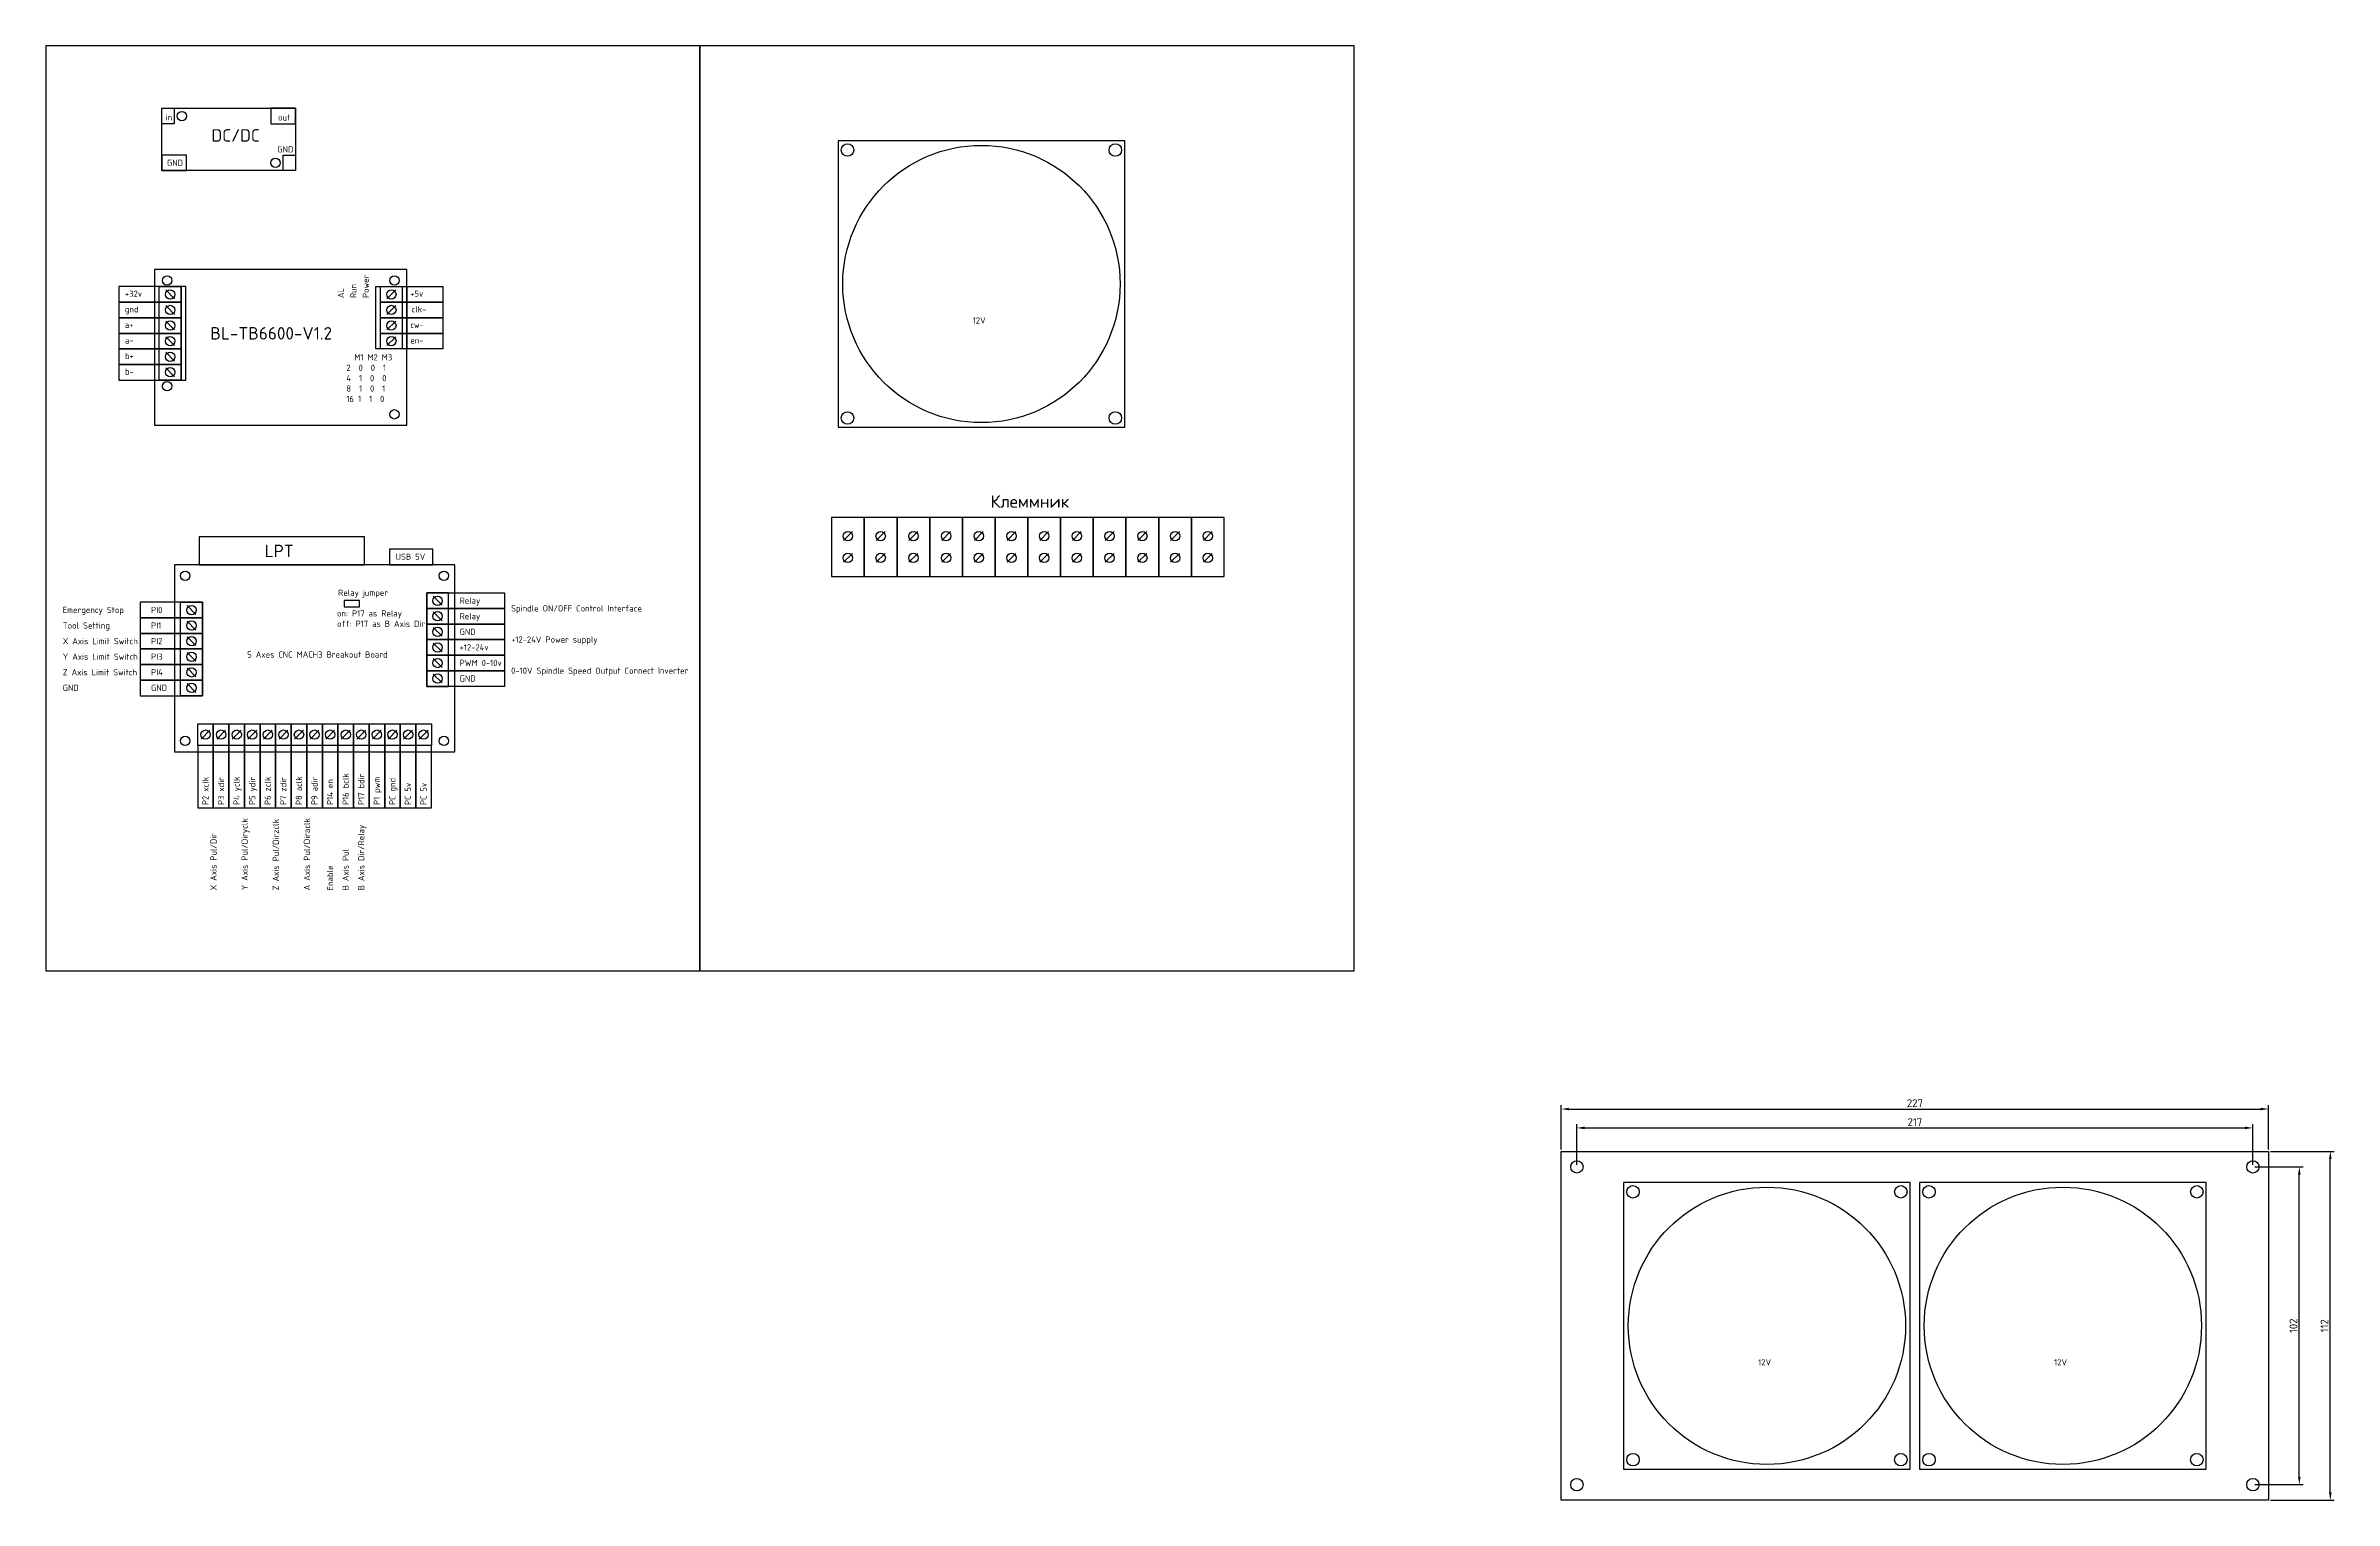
# Model space of a CAD drawing. Header units: millimetres. Extents: x 0 to 1196, y -142 to 844.
# Drawn here: x 0 to 735, y 377 to 844 of the extents above; entities that cross this region are included whole.
import ezdxf

# ---------------------------------------------------------------- set-up
doc = ezdxf.new("R2010")
doc.units = ezdxf.units.MM
doc.styles.get("Standard").update_dxf_attribs({"font": 'isocpeur.ttf'})
doc.dimstyles.new('ISO-25', dxfattribs={"dimtxt": 2.5, "dimasz": 2.5, "dimexe": 1.25, "dimexo": 0.625, "dimtad": 1, "dimtxsty": 'Standard', "dimcen": 2.5, "dimadec": 0, "dimazin": 0, "dimtfac": 1, "dimtmove": 0, "dimatfit": 3, "dimfxl": 1, "dimarcsym": 0})

# ---------------------------------------------------------------- blocks, each defined once
blk = doc.blocks.new('*D1')
at = {"color": 0, "lineweight": -2, "transparency": 16777216}
for p, q in [((486.5, 490.01), (486.5, 504.21)), ((489, 502.96), (711, 502.96)), ((713.5, 490.01), (713.5, 504.21))]:
    blk.add_line(p, q, dxfattribs=at)
at = {"color": 0, "transparency": 16777216}
for points in [[(489, 503.38), (489, 502.54), (486.5, 502.96)], [(711, 503.38), (711, 502.54), (713.5, 502.96)]]:
    blk.add_solid(points, dxfattribs=at)
at = {"layer": 'Defpoints', "color": 0, "transparency": 16777216}
for p in [(713.5, 502.96), (486.5, 489.38), (713.5, 489.38)]:
    blk.add_point(p, dxfattribs=at)
at = {"color": 0, "transparency": 16777216, "insert": (600, 504.84), "char_height": 2.5, "attachment_point": 5}
blk.add_mtext('227', dxfattribs=at)
blk = doc.blocks.new('*D2')
at = {"color": 0, "lineweight": -2, "transparency": 16777216}
for p, q in [((714.13, 489.38), (734.6, 489.38)), ((733.35, 379.88), (733.35, 486.88)), ((714.13, 377.38), (734.6, 377.38))]:
    blk.add_line(p, q, dxfattribs=at)
at = {"color": 0, "transparency": 16777216}
for points in [[(732.94, 486.88), (733.77, 486.88), (733.35, 489.38)], [(732.94, 379.88), (733.77, 379.88), (733.35, 377.38)]]:
    blk.add_solid(points, dxfattribs=at)
at = {"layer": 'Defpoints', "color": 0, "transparency": 16777216}
for p in [(713.5, 489.38), (733.35, 489.38), (713.5, 377.38)]:
    blk.add_point(p, dxfattribs=at)
at = {"color": 0, "transparency": 16777216, "insert": (731.48, 433.38), "char_height": 2.5, "attachment_point": 5, "rotation": 90}
blk.add_mtext('112', dxfattribs=at)
blk = doc.blocks.new('*D3')
at = {"color": 0, "lineweight": -2, "transparency": 16777216}
for p, q in [((709.13, 484.38), (724.64, 484.38)), ((723.39, 384.88), (723.39, 481.88)), ((709.13, 382.38), (724.64, 382.38))]:
    blk.add_line(p, q, dxfattribs=at)
at = {"color": 0, "transparency": 16777216}
for points in [[(722.98, 481.88), (723.81, 481.88), (723.39, 484.38)], [(722.98, 384.88), (723.81, 384.88), (723.39, 382.38)]]:
    blk.add_solid(points, dxfattribs=at)
at = {"layer": 'Defpoints', "color": 0, "transparency": 16777216}
for p in [(708.5, 484.38), (723.39, 484.38), (708.5, 382.38)]:
    blk.add_point(p, dxfattribs=at)
at = {"color": 0, "transparency": 16777216, "insert": (721.52, 433.38), "char_height": 2.5, "attachment_point": 5, "rotation": 90}
blk.add_mtext('102', dxfattribs=at)
blk = doc.blocks.new('*D4')
at = {"color": 0, "lineweight": -2, "transparency": 16777216}
for p, q in [((491.5, 485.01), (491.5, 498.15)), ((494, 496.9), (706, 496.9)), ((708.5, 485.01), (708.5, 498.15))]:
    blk.add_line(p, q, dxfattribs=at)
at = {"color": 0, "transparency": 16777216}
for points in [[(494, 497.32), (494, 496.49), (491.5, 496.9)], [(706, 497.32), (706, 496.49), (708.5, 496.9)]]:
    blk.add_solid(points, dxfattribs=at)
at = {"layer": 'Defpoints', "color": 0, "transparency": 16777216}
for p in [(708.5, 496.9), (491.5, 484.38), (708.5, 484.38)]:
    blk.add_point(p, dxfattribs=at)
at = {"color": 0, "transparency": 16777216, "insert": (600, 498.78), "char_height": 2.5, "attachment_point": 5}
blk.add_mtext('217', dxfattribs=at)

msp = doc.modelspace()

# ---------------------------------------------------------------- linework, layer by layer
for p, q in [((41.35, 763.062), (38.522, 765.891)), ((109.522, 763.062), (112.35, 765.891)), ((41.35, 758.062), (38.522, 760.891)), ((109.522, 758.062), (112.35, 760.891)), ((41.35, 753.062), (38.522, 755.891)), ((41.35, 748.062), (38.522, 750.891)), ((109.522, 753.062), (112.35, 755.891)), ((109.522, 748.062), (112.35, 750.891)), ((41.35, 743.062), (38.522, 745.891)), ((41.35, 738.062), (38.522, 740.891)), ((256.091, 685.488), (258.919, 688.317)), ((266.591, 685.488), (269.419, 688.317)), ((277.091, 685.488), (279.919, 688.317)), ((287.591, 685.488), (290.419, 688.317)), ((298.091, 685.488), (300.919, 688.317)), ((308.591, 685.488), (311.419, 688.317)), ((319.091, 685.488), (321.919, 688.317)), ((329.591, 685.488), (332.419, 688.317)), ((340.091, 685.488), (342.919, 688.317)), ((350.591, 685.488), (353.419, 688.317)), ((361.091, 685.488), (363.919, 688.317)), ((371.591, 685.488), (374.419, 688.317)), ((256.091, 678.488), (258.919, 681.317)), ((266.591, 678.488), (269.419, 681.317)), ((277.091, 678.488), (279.919, 681.317)), ((287.591, 678.488), (290.419, 681.317)), ((298.091, 678.488), (300.919, 681.317)), ((308.591, 678.488), (311.419, 681.317)), ((319.091, 678.488), (321.919, 681.317)), ((329.591, 678.488), (332.419, 681.317)), ((340.091, 678.488), (342.919, 681.317)), ((350.591, 678.488), (353.419, 681.317)), ((361.091, 678.488), (363.919, 681.317)), ((371.591, 678.488), (374.419, 681.317)), ((48.202, 661.732), (45.374, 664.561)), ((127.202, 664.732), (124.374, 667.561)), ((127.202, 659.732), (124.374, 662.561)), ((48.202, 656.732), (45.374, 659.561)), ((48.202, 651.732), (45.374, 654.561)), ((127.202, 654.732), (124.374, 657.561)), ((48.202, 646.732), (45.374, 649.561)), ((127.202, 649.732), (124.374, 652.561)), ((127.202, 644.732), (124.374, 647.561)), ((48.202, 641.732), (45.374, 644.561)), ((48.202, 636.732), (45.374, 639.561)), ((127.202, 639.732), (124.374, 642.561)), ((52.702, 624.561), (49.874, 621.732)), ((57.702, 624.561), (54.874, 621.732)), ((62.702, 624.561), (59.874, 621.732)), ((67.702, 624.561), (64.874, 621.732)), ((72.702, 624.561), (69.874, 621.732)), ((77.702, 624.561), (74.874, 621.732)), ((82.702, 624.561), (79.874, 621.732)), ((87.702, 624.561), (84.874, 621.732)), ((92.702, 624.561), (89.874, 621.732)), ((97.702, 624.561), (94.874, 621.732)), ((102.702, 624.561), (99.874, 621.732)), ((107.702, 624.561), (104.874, 621.732)), ((112.702, 624.561), (109.874, 621.732)), ((117.702, 624.561), (114.874, 621.732)), ((122.702, 624.561), (119.874, 621.732))]:
    msp.add_line(p, q)
for points in [[(0, 547.293), (210, 547.293), (210, 844.293), (0, 844.293)], [(210, 547.293), (420, 547.293), (420, 844.293), (210, 844.293)], [(37.216, 824.213), (80.216, 824.213), (80.216, 804.213), (37.216, 804.213)], [(37.216, 824.213), (41.216, 824.213), (41.216, 819.213), (37.216, 819.213)], [(80.216, 824.213), (72.216, 824.213), (72.216, 819.213), (80.216, 819.213)], [(37.216, 804.213), (45.216, 804.213), (45.216, 809.213), (37.216, 809.213)], [(80.216, 804.213), (76.216, 804.213), (76.216, 809.213), (80.216, 809.213)], [(254.349, 721.82), (346.349, 721.82), (346.349, 813.82), (254.349, 813.82)], [(34.936, 722.476), (115.936, 722.476), (115.936, 772.476), (34.936, 772.476)], [(43.436, 766.976), (23.436, 766.976), (23.436, 761.976), (43.436, 761.976)], [(34.936, 736.976), (44.936, 736.976), (44.936, 766.976), (34.936, 766.976)], [(43.436, 736.976), (36.436, 736.976), (36.436, 766.976), (43.436, 766.976)], [(115.936, 746.976), (105.936, 746.976), (105.936, 766.976), (115.936, 766.976)], [(107.436, 766.976), (127.436, 766.976), (127.436, 761.976), (107.436, 761.976)], [(114.436, 746.976), (107.436, 746.976), (107.436, 766.976), (114.436, 766.976)], [(43.436, 761.976), (23.436, 761.976), (23.436, 756.976), (43.436, 756.976)], [(43.436, 756.976), (23.436, 756.976), (23.436, 751.976), (43.436, 751.976)], [(107.436, 761.976), (127.436, 761.976), (127.436, 756.976), (107.436, 756.976)], [(107.436, 756.976), (127.436, 756.976), (127.436, 751.976), (107.436, 751.976)], [(43.436, 751.976), (23.436, 751.976), (23.436, 746.976), (43.436, 746.976)], [(107.436, 751.976), (127.436, 751.976), (127.436, 746.976), (107.436, 746.976)], [(43.436, 746.976), (23.436, 746.976), (23.436, 741.976), (43.436, 741.976)], [(43.436, 741.976), (23.436, 741.976), (23.436, 736.976), (43.436, 736.976)], [(252.255, 673.903), (378.255, 673.903), (378.255, 692.903), (252.255, 692.903)], [(252.255, 673.903), (262.755, 673.903), (262.755, 692.903), (252.255, 692.903)], [(262.755, 673.903), (273.255, 673.903), (273.255, 692.903), (262.755, 692.903)], [(273.255, 673.903), (283.755, 673.903), (283.755, 692.903), (273.255, 692.903)], [(283.755, 673.903), (294.255, 673.903), (294.255, 692.903), (283.755, 692.903)], [(294.255, 673.903), (304.755, 673.903), (304.755, 692.903), (294.255, 692.903)], [(304.755, 673.903), (315.255, 673.903), (315.255, 692.903), (304.755, 692.903)], [(315.255, 673.903), (325.755, 673.903), (325.755, 692.903), (315.255, 692.903)], [(325.755, 673.903), (336.255, 673.903), (336.255, 692.903), (325.755, 692.903)], [(336.255, 673.903), (346.755, 673.903), (346.755, 692.903), (336.255, 692.903)], [(346.755, 673.903), (357.255, 673.903), (357.255, 692.903), (346.755, 692.903)], [(357.255, 673.903), (367.755, 673.903), (367.755, 692.903), (357.255, 692.903)], [(367.755, 673.903), (378.255, 673.903), (378.255, 692.903), (367.755, 692.903)], [(49.288, 677.647), (102.288, 677.647), (102.288, 686.647), (49.288, 686.647)], [(41.288, 617.647), (131.288, 617.647), (131.288, 677.647), (41.288, 677.647)], [(110.288, 677.647), (124.288, 677.647), (124.288, 682.647), (110.288, 682.647)], [(122.288, 638.647), (129.288, 638.647), (129.288, 668.647), (122.288, 668.647)], [(122.288, 668.647), (147.288, 668.647), (147.288, 663.647), (122.288, 663.647)], [(50.288, 665.647), (30.288, 665.647), (30.288, 660.647), (50.288, 660.647)], [(50.288, 635.647), (43.288, 635.647), (43.288, 665.647), (50.288, 665.647)], [(100.756, 666.181), (95.756, 666.181), (95.756, 664.181), (100.756, 664.181)], [(122.288, 663.647), (147.288, 663.647), (147.288, 658.647), (122.288, 658.647)], [(50.288, 660.647), (30.288, 660.647), (30.288, 655.647), (50.288, 655.647)], [(50.288, 655.647), (30.288, 655.647), (30.288, 650.647), (50.288, 650.647)], [(122.288, 658.647), (147.288, 658.647), (147.288, 653.647), (122.288, 653.647)], [(50.288, 650.647), (30.288, 650.647), (30.288, 645.647), (50.288, 645.647)], [(122.288, 653.647), (147.288, 653.647), (147.288, 648.647), (122.288, 648.647)], [(122.288, 648.647), (147.288, 648.647), (147.288, 643.647), (122.288, 643.647)], [(50.288, 645.647), (30.288, 645.647), (30.288, 640.647), (50.288, 640.647)], [(50.288, 640.647), (30.288, 640.647), (30.288, 635.647), (50.288, 635.647)], [(122.288, 643.647), (147.288, 643.647), (147.288, 638.647), (122.288, 638.647)], [(48.788, 619.647), (48.788, 626.647), (123.788, 626.647), (123.788, 619.647)], [(53.788, 619.647), (48.788, 619.647), (48.788, 626.647), (53.788, 626.647)], [(58.788, 619.647), (53.788, 619.647), (53.788, 626.647), (58.788, 626.647)], [(63.788, 619.647), (58.788, 619.647), (58.788, 626.647), (63.788, 626.647)], [(68.788, 619.647), (63.788, 619.647), (63.788, 626.647), (68.788, 626.647)], [(73.788, 619.647), (68.788, 619.647), (68.788, 626.647), (73.788, 626.647)], [(78.788, 619.647), (73.788, 619.647), (73.788, 626.647), (78.788, 626.647)], [(83.788, 619.647), (78.788, 619.647), (78.788, 626.647), (83.788, 626.647)], [(88.788, 619.647), (83.788, 619.647), (83.788, 626.647), (88.788, 626.647)], [(93.788, 619.647), (88.788, 619.647), (88.788, 626.647), (93.788, 626.647)], [(98.788, 619.647), (93.788, 619.647), (93.788, 626.647), (98.788, 626.647)], [(103.788, 619.647), (98.788, 619.647), (98.788, 626.647), (103.788, 626.647)], [(108.788, 619.647), (103.788, 619.647), (103.788, 626.647), (108.788, 626.647)], [(113.788, 619.647), (108.788, 619.647), (108.788, 626.647), (113.788, 626.647)], [(118.788, 619.647), (113.788, 619.647), (113.788, 626.647), (118.788, 626.647)], [(123.788, 619.647), (118.788, 619.647), (118.788, 626.647), (123.788, 626.647)], [(48.788, 619.647), (48.788, 599.647), (53.788, 599.647), (53.788, 619.647)], [(53.788, 619.647), (53.788, 599.647), (58.788, 599.647), (58.788, 619.647)], [(58.788, 619.647), (58.788, 599.647), (63.788, 599.647), (63.788, 619.647)], [(63.788, 619.647), (63.788, 599.647), (68.788, 599.647), (68.788, 619.647)], [(68.788, 619.647), (68.788, 599.647), (73.788, 599.647), (73.788, 619.647)], [(73.788, 619.647), (73.788, 599.647), (78.788, 599.647), (78.788, 619.647)], [(78.788, 619.647), (78.788, 599.647), (83.788, 599.647), (83.788, 619.647)], [(83.788, 619.647), (83.788, 599.647), (88.788, 599.647), (88.788, 619.647)], [(88.788, 619.647), (88.788, 599.647), (93.788, 599.647), (93.788, 619.647)], [(93.788, 619.647), (93.788, 599.647), (98.788, 599.647), (98.788, 619.647)], [(98.788, 619.647), (98.788, 599.647), (103.788, 599.647), (103.788, 619.647)], [(103.788, 619.647), (103.788, 599.647), (108.788, 599.647), (108.788, 619.647)], [(108.788, 619.647), (108.788, 599.647), (113.788, 599.647), (113.788, 619.647)], [(113.788, 619.647), (113.788, 599.647), (118.788, 599.647), (118.788, 619.647)], [(118.788, 619.647), (118.788, 599.647), (123.788, 599.647), (123.788, 619.647)], [(486.5, 489.382), (713.5, 489.382), (713.5, 377.382), (486.5, 377.382)], [(506.5, 387.382), (598.5, 387.382), (598.5, 479.382), (506.5, 479.382)], [(601.5, 387.382), (693.5, 387.382), (693.5, 479.382), (601.5, 479.382)]]:
    msp.add_lwpolyline(points, close=True)
for centre, radius in [((43.716, 821.713), 1.5), ((73.716, 806.713), 1.5), ((257.349, 810.82), 2), ((300.349, 767.82), 44.5), ((343.349, 810.82), 2), ((38.936, 768.976), 1.5), ((39.936, 764.476), 1.5), ((110.936, 764.476), 1.5), ((111.936, 768.976), 1.5), ((39.936, 759.476), 1.5), ((110.936, 759.476), 1.5), ((39.936, 754.476), 1.5), ((39.936, 749.476), 1.5), ((110.936, 754.476), 1.5), ((110.936, 749.476), 1.5), ((39.936, 744.476), 1.5), ((38.936, 734.976), 1.5), ((39.936, 739.476), 1.5), ((111.936, 725.976), 1.5), ((257.349, 724.82), 2), ((343.349, 724.82), 2), ((257.505, 686.903), 1.5), ((268.005, 686.903), 1.5), ((278.505, 686.903), 1.5), ((289.005, 686.903), 1.5), ((299.505, 686.903), 1.5), ((310.005, 686.903), 1.5), ((320.505, 686.903), 1.5), ((331.005, 686.903), 1.5), ((341.505, 686.903), 1.5), ((352.005, 686.903), 1.5), ((362.505, 686.903), 1.5), ((373.005, 686.903), 1.5), ((257.505, 679.903), 1.5), ((268.005, 679.903), 1.5), ((278.505, 679.903), 1.5), ((289.005, 679.903), 1.5), ((299.505, 679.903), 1.5), ((310.005, 679.903), 1.5), ((320.505, 679.903), 1.5), ((331.005, 679.903), 1.5), ((341.505, 679.903), 1.5), ((352.005, 679.903), 1.5), ((362.505, 679.903), 1.5), ((373.005, 679.903), 1.5), ((44.788, 674.147), 1.5), ((127.788, 674.147), 1.5), ((46.788, 663.147), 1.5), ((125.788, 666.147), 1.5), ((125.788, 661.147), 1.5), ((46.788, 658.147), 1.5), ((46.788, 653.147), 1.5), ((125.788, 656.147), 1.5), ((46.788, 648.147), 1.5), ((125.788, 651.147), 1.5), ((125.788, 646.147), 1.5), ((46.788, 643.147), 1.5), ((46.788, 638.147), 1.5), ((125.788, 641.147), 1.5), ((51.288, 623.147), 1.5), ((56.288, 623.147), 1.5), ((61.288, 623.147), 1.5), ((66.288, 623.147), 1.5), ((71.288, 623.147), 1.5), ((76.288, 623.147), 1.5), ((81.288, 623.147), 1.5), ((86.288, 623.147), 1.5), ((91.288, 623.147), 1.5), ((96.288, 623.147), 1.5), ((101.288, 623.147), 1.5), ((106.288, 623.147), 1.5), ((111.288, 623.147), 1.5), ((116.288, 623.147), 1.5), ((121.288, 623.147), 1.5), ((44.788, 621.147), 1.5), ((127.788, 621.147), 1.5), ((491.5, 484.382), 2), ((708.5, 484.382), 2), ((509.5, 476.382), 2), ((552.5, 433.382), 44.5), ((595.5, 476.382), 2), ((604.5, 476.382), 2), ((647.5, 433.382), 44.5), ((690.5, 476.382), 2), ((509.5, 390.382), 2), ((595.5, 390.382), 2), ((604.5, 390.382), 2), ((690.5, 390.382), 2), ((491.5, 382.382), 2), ((708.5, 382.382), 2)]:
    msp.add_circle(centre, radius)

# ---------------------------------------------------------------- texts
for s, height, p in [('in', 2, (38.48, 820.322)), ('DC/DC', 4, (53.185, 813.51)), ('out', 2, (74.537, 820.279)), ('GND', 2, (74.322, 810.037)), ('GND', 2, (38.89, 805.746)), ('+32v', 2, (25.407, 763.696)), ('+5v', 2, (117.007, 763.696)), ('gnd', 2, (25.407, 758.696)), ('clk-', 2, (117.407, 758.696)), ('12V', 2, (297.546, 755.11)), ('a+', 2, (25.407, 753.696)), ('a-', 2, (25.407, 748.696)), ('BL-TB6600-V1.2', 4, (52.823, 749.986)), ('cw-', 2, (117.007, 753.696)), ('en-', 2, (117.007, 748.696)), ('b+', 2, (25.407, 743.696)), ('b-', 2, (25.407, 738.696)), ('Клеммник', 4, (303.321, 696.002)), ('LPT', 4, (70.252, 680.127)), ('USB 5V', 2, (112.298, 679.261)), ('Relay jumper', 2, (93.853, 667.706)), ('Emergency Stop', 2, (5.438, 662.18)), ('PI0', 2, (33.792, 662.18)), ('Relay', 2, (132.824, 665.18)), ('Relay', 2, (132.824, 660.18)), ('Spindle ON/OFF Control Interface', 2, (149.365, 662.68)), ('Tool Setting', 2, (5.438, 657.18)), ('X Axis Limit Switch', 2, (5.438, 652.18)), ('PI1', 2, (33.792, 657.18)), ('PI2', 2, (33.792, 652.18)), ('GND', 2, (132.824, 655.18)), ('+12-24V Power supply', 2, (149.365, 652.68)), ('Y Axis Limit Switch', 2, (5.438, 647.18)), ('PI3', 2, (33.792, 647.18)), ('5 Axes CNC MACH3 Breakout Board', 2, (64.674, 647.86)), ('+12-24v', 2, (132.824, 650.18)), ('PWM 0-10v', 2, (132.824, 645.18)), ('Z Axis Limit Switch', 2, (5.438, 642.18)), ('GND', 2, (5.438, 637.18)), ('PI4', 2, (33.792, 642.18)), ('GND', 2, (33.792, 637.18)), ('GND', 2, (132.824, 640.18)), ('0-10V Spindle Speed Output Connect Inverter', 2, (149.365, 642.68)), ('12V', 2, (549.697, 420.672)), ('12V', 2, (644.697, 420.672))]:
    msp.add_text(s, height=height).set_placement(p)
for s, p in [('AL', (95.732, 763.293)), ('Run', (99.732, 763.293)), ('Power', (103.732, 763.293)), ('P16 bclk', (97.255, 600.534)), ('P17 bdir', (102.255, 600.534)), ('P2 xclk', (52.255, 600.534)), ('P3 xdir', (57.255, 600.534)), ('P4 yclk', (62.255, 600.534)), ('P5 ydir', (67.255, 600.534)), ('P6 zclk', (72.255, 600.534)), ('P7 zdir', (77.255, 600.534)), ('P8 aclk', (82.255, 600.534)), ('P9 adir', (87.255, 600.534)), ('P14 en', (92.255, 600.534)), ('P1 pwm', (107.255, 600.534)), ('PC gnd', (112.255, 600.534)), ('PC 5v', (117.255, 600.534)), ('PC 5v', (122.255, 600.534)), ('Y Axis Pul/Diryclk', (64.837, 573.161)), ('Z Axis Pul/Dirzclk', (74.837, 573.161)), ('A Axis Pul/Diraclk', (84.837, 573.161)), ('X Axis Pul/Dir', (54.837, 573.161)), ('B Axis Dir/Relay', (102.255, 573.161)), ('Enable', (92.255, 573.161)), ('B Axis Pul', (97.255, 573.161))]:
    msp.add_text(s, height=2, rotation=90).set_placement(p)
at = {"char_height": 2, "attachment_point": 1}
for s, width, insert in [('  M1 M2 M3\\P2  0  0  1\\P4  1  0  0\\P8  1  0  1\\P16 1  1  0', 17.1792, (96.486, 745.261)), ('on: P17 as Relay\\Poff: P17 as B Axis Dir', 27.35943, (93.495, 663.077))]:
    msp.add_mtext_dynamic_manual_height_columns(s, width=width, gutter_width=139.933, heights=[0], dxfattribs=dict(at, insert=insert))

# ---------------------------------------------------------------- dimensions: what is measured, and where the dimension line sits
for base, p1, p2, picture, middle in [((713.5, 502.961), (486.5, 489.382), (713.5, 489.382), '*D1', (600, 504.836)), ((708.5, 496.902), (491.5, 484.382), (708.5, 484.382), '*D4', (600, 498.777))]:
    dim = msp.add_linear_dim(base=base, p1=p1, p2=p2, dimstyle='ISO-25')
    dim.commit()
    dim.dimension.update_dxf_attribs({"geometry": picture, "text_midpoint": middle})
for base, p1, p2, picture, middle in [((733.353, 489.382), (713.5, 377.382), (713.5, 489.382), '*D2', (731.478, 433.382)), ((723.394, 484.382), (708.5, 382.382), (708.5, 484.382), '*D3', (721.519, 433.382))]:
    dim = msp.add_linear_dim(base=base, p1=p1, p2=p2, angle=90, dimstyle='ISO-25')
    dim.commit()
    dim.dimension.update_dxf_attribs({"geometry": picture, "text_midpoint": middle})

doc.saveas('drawing.dxf')
